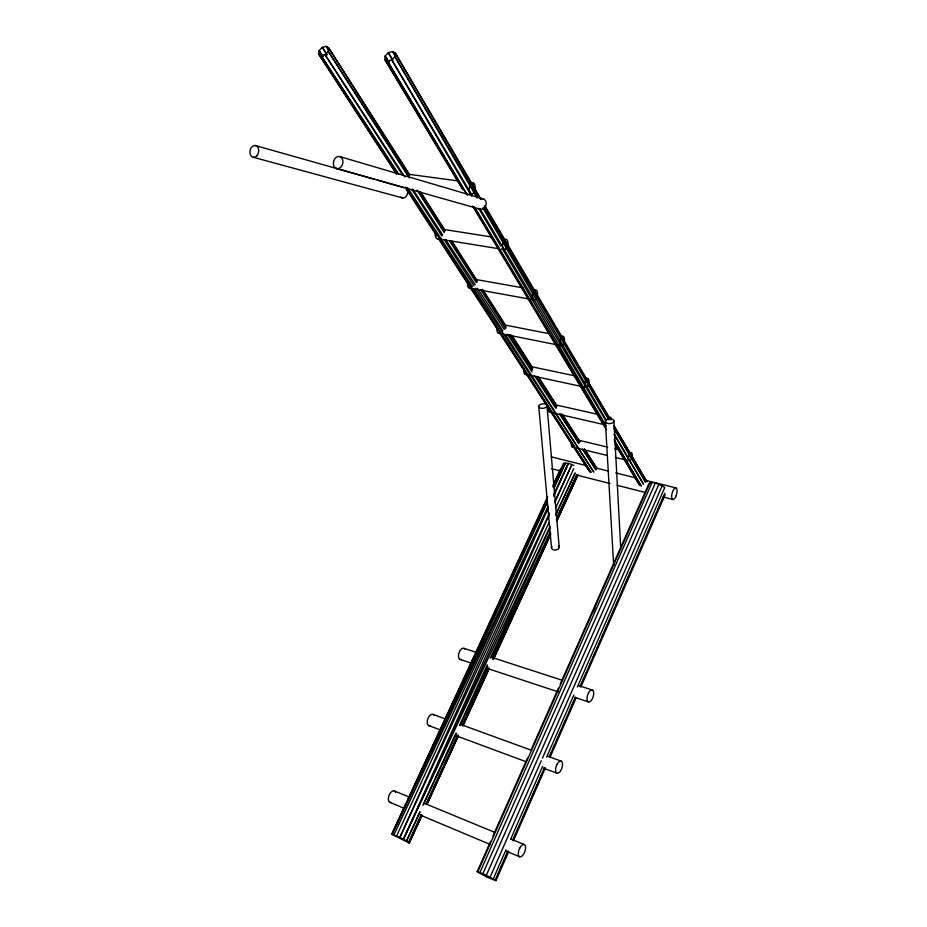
<?xml version="1.0" encoding="UTF-8"?>
<svg xmlns="http://www.w3.org/2000/svg" width="927" height="927" viewBox="0 0 927 927"><rect width="100%" height="100%" fill="white"/><g stroke="black" fill="none" stroke-linecap="round" stroke-linejoin="round"><path stroke-width="1.39" d="M508.738 851.473L495.933 880.65L490.082 877.185L541.252 760.824M542.422 758.17L662.202 485.76L655.366 482.979L652.075 482.48L648.958 483.651L560.186 684.184M493.268 878.877L506.026 849.769M510.661 839.19L542.55 766.432M546.606 757.174L573.859 695.007M577.336 687.069L664.786 487.532L662.202 485.76M495.215 880.036L507.996 850.893M512.654 840.291L544.612 767.44M549.259 756.838L575.4 697.231M580.047 686.64L664.879 493.234M497.544 875.32L498.703 872.666M499.873 870.024L501.611 866.061M502.77 863.419L507.984 851.519M513.79 838.298L515.528 834.323M516.687 831.681L519.004 826.397M523.071 817.139L524.809 813.176M525.968 810.522L531.183 798.622M532.353 795.98L534.091 792.017M535.25 789.375L538.726 781.438M539.885 778.796L542.202 773.5M550.325 754.995L551.484 752.353M553.222 748.379L554.392 745.737M555.551 743.095L557.289 739.12M558.448 736.478L561.924 728.552M563.083 725.899L565.412 720.615M569.468 711.357L574.682 699.456M580.487 686.235L586.861 671.693M589.769 665.076L591.507 661.113M592.666 658.471L594.983 653.176M596.721 649.213L597.88 646.571M599.051 643.929L600.789 639.954M601.947 637.312L610.07 618.796M611.229 616.154L614.705 608.228M615.864 605.574L618.182 600.29M619.92 596.328L621.09 593.674M622.249 591.032L623.987 587.069M625.146 584.427L630.36 572.527M631.53 569.873L633.268 565.91M634.427 563.268L637.903 555.331M639.062 552.689L641.38 547.405M643.129 543.431L644.288 540.789M645.447 538.147L647.185 534.172M648.344 531.53L653.57 519.63M654.729 516.988L656.467 513.025M657.625 510.371L661.102 502.446M662.26 499.804L663.999 495.829M513.384 840.87L545.366 767.927M550.012 757.313L576.188 697.637M580.835 687.034L665.157 494.74M490.603 841.357L477.162 871.739L479.919 872.504L652.075 482.48M479.919 872.504L482.851 873.744L655.366 482.979M490.082 877.185L486.316 875.343L658.935 484.161M492.944 836.073L527.44 758.147M530.951 750.221L558.425 688.147M477.822 871.751L649.978 482.735M593.187 611.878L594.949 607.903M405.783 804.149L391.739 834.335L409.027 842.828L422.028 815.169L409.479 842.77L403.43 839.259L549.387 514.543M554.728 502.666L571.878 464.531L573.906 465.539M548.251 508.008L399.827 837.487L403.43 839.259L550.001 526.559M553.593 496.154L567.834 464.52L553.709 494.624M409.027 842.828L421.669 815.215L409.027 842.828L420.974 816.444M426.953 803.245L431.136 794.01M434.126 787.417L438.309 778.182M444.288 764.984L446.675 759.711M458.506 734.984L426.814 804.648L458.205 736.362M462.689 725.783L489.004 667.95M493.187 658.749L550.603 532.562M556.582 519.421L576.907 474.728L556.733 518.042M419.815 812.006L406.571 840.916L420.001 812.04M422.828 805.424L455.945 733.141M459.56 725.262L487.266 664.81M490.267 658.24L549.885 528.123M555.91 514.983L575.18 472.932L555.516 514.786M408.587 842.087L421.252 814.439M426.084 803.906L457.451 735.435M462.272 724.902L488.216 668.286M492.434 659.074L550.348 532.677M556.385 519.502L576.895 474.74M448.772 756.038L427.092 803.373L457.892 736.409L449.977 753.408M463.222 724.485L488.517 669.259M493.326 658.738L519.224 602.202M520.429 599.572L529.456 579.85M530.661 577.22L549.931 535.146M556.559 520.673L577.637 474.659M463.025 725.853L488.9 669.375M493.709 658.865L550.87 534.068M556.884 520.928L577.938 474.96L556.826 520.939M403.43 839.259L548.958 522.561M555.609 508.1L573.72 468.68M463.315 724.578L488.656 669.398M493.477 658.888L550.186 535.389M391.739 834.335L547.672 496.745M553.164 484.914L560.418 469.166M549.526 513.002L399.827 837.487L392.144 834.254L547.22 498.587M552.666 486.791L563.57 463.187L568.378 463.361L571.878 464.531M547.37 502.214L393.94 834.879L548.17 506.397M564.96 464.079L554.045 487.741L565.493 462.909M396.594 836.003L548.471 506.524M553.917 494.717L568.378 463.361M554.972 501.171L571.345 465.702M408.228 798.889L440.592 729.317M444.867 720.128L470.51 664.995M476.617 651.866L480.893 642.678M482.11 640.047L486.385 630.858M489.444 624.3L491.889 619.051M500.429 600.661L504.103 592.793M507.15 586.223L509.595 580.974M423.662 804.161L456.617 733.292M460.279 725.412L487.753 666.351M492.028 657.162L550.012 532.48M392.144 834.254L547.243 502.005M473.06 187.88L475.18 187.741M495.933 880.65L486.756 877.023L477.162 871.739M408.992 174.322L457.324 180.811M470.116 182.538L472.955 182.92M443.002 229.317L491.634 236.976M437.37 238.76L498.738 248.703M501.588 249.166L504.45 249.63M475.041 279.351L523.048 287.868M532.932 289.63L535.76 290.128M469.491 288.17L534.288 299.954M504.67 324.983L549.305 333.708M560.464 335.898L563.257 336.443M498.32 333.117L560.986 345.62M530.035 366.374L573.825 375.632M585.122 378.019L587.938 378.622M525.111 374.323L585.76 387.382M555.945 404.925L597.961 414.415M549.723 412.156L604.265 424.67M578.529 440.186L607.73 447.15M614.682 448.807L618.854 449.804M628.587 452.133L631.368 452.793M572.411 447.023L607.127 455.435M615.458 457.451L629.34 460.823M551.298 456.884L584.891 465.238M596.096 468.031L608.691 471.159M615.69 472.897L635.285 477.776M645.076 480.209L675.876 487.869M551.356 468.622L559.734 470.742M576.501 475.006L610.036 483.512M617.023 485.284L644.96 492.388M663.129 496.988L672.909 499.479M253.442 157.3L402.654 197.972M255.18 145.469L374.705 179.293M377.486 180.093L403.963 187.578M336.003 168.378L480.8 209.363M471.576 183.314L473.929 183.986M340.302 156.733A6.246 4.716 -76.8 0 1 340.823 167.231A6.246 4.716 -76.8 0 1 333.361 163.72A6.246 4.716 -76.8 0 1 340.302 156.733L483.732 199.027M464.114 648.402L475.041 651.959M491.437 657.278L562.492 680.348M578.888 685.667L592.55 690.105M459.885 659.34L470.812 662.956M488.564 668.831L558.193 691.878M574.566 697.301L588.228 701.82M433.013 714.404L445.169 718.842M461.368 724.74L531.588 750.325M547.787 756.223L561.287 761.148M428.691 725.574L440.835 730.082M457.023 736.096L525.829 761.623M543.361 768.124L556.86 773.13M394.323 790.916L408.9 796.942M424.809 803.5L495.064 832.492M510.962 839.051L524.218 844.52M389.896 802.342L403.141 807.892M420.36 815.123L490.534 844.578M506.432 851.253L519.676 856.803M482.851 873.744L486.316 875.343M398.784 174.241L321.078 55.597L318.564 53.893L319.085 50.603L322.364 47.381L326.234 46.35L328.772 48.042L409.618 174.797M407.498 187.567L472.515 286.837M474.103 289.259L593.825 472.075L505.285 334.508M404.775 176.883L324.971 54.577L321.078 55.597L397.44 173.465M412.677 188.992L442.7 235.006M445.864 239.85L475.099 284.647M477.475 288.285L504.346 329.456M507.498 334.299L531.994 371.831M534.369 375.47L555.702 408.158M559.653 414.218L578.622 443.28M582.573 449.328L596.003 469.919L582.84 449.201M396.756 173.975L318.564 53.893L396.408 173.847M405.447 187.324L437.034 235.84M438.622 238.262L469.421 285.574M470.997 287.996L591.055 472.376L406.883 188.042M405.064 187.184L436.513 235.643M438.877 239.282L497.857 330.163M500.209 333.801L589.85 471.936L573.442 446.339M408.934 176.628L328.262 51.344L328.772 48.042L409.479 175.041M418.344 191.217L444.184 231.368M450.452 241.09L477.081 282.445M481.785 289.745L506.061 327.451M510.765 334.751L532.701 368.819M538.181 377.324L556.976 406.524M561.681 413.824L579.688 441.797M584.392 449.097L596.918 468.552L584.52 449.039M402.585 175.064L324.971 54.577L328.262 51.344L409.224 177.88M411.994 189.676L441.785 235.921M444.137 239.572L473.929 285.817M475.493 288.251L502.932 330.858M327.057 54.681L322.364 47.381L327.022 54.716M475.609 294.126L477.961 297.787M485.783 309.954L488.135 313.616M501.437 334.311L503.002 336.744M506.13 341.623L508.483 345.273M510.823 348.923L513.176 352.573M516.304 357.451L524.126 369.618M527.266 374.496L549.178 408.587M551.519 412.237L571.866 443.906M518.61 347.428L520.939 351.09M538.077 377.903L540.418 381.565M552.874 401.067L555.215 404.717M572.341 431.542L574.682 435.192M588.703 457.138L587.139 454.693L589.514 458.332M417.011 190.047L444.265 232.631M449.711 241.147L476.177 282.515M480.858 289.815L505.76 328.749M509.653 334.832L532.237 370.116M536.13 376.2L556.374 407.834M560.256 413.917L578.946 443.118M420.499 191.866L445.366 230.869M451.588 240.626L477.243 280.846M482.677 289.375L506.003 325.945M512.225 335.69L532.434 367.382M538.657 377.127L556.536 405.169M562.747 414.914L579.85 441.727M421.113 193.349L444.392 229.989M452.156 242.19L470.001 270.278M471.553 272.723L476.211 280.047M483.199 291.043L503.373 322.793M514.242 339.885L522.77 353.314M524.323 355.759L527.428 360.638M528.981 363.083L532.086 367.973M538.297 377.741L541.403 382.619M543.732 386.281L546.049 389.943M548.378 393.616L550.708 397.277M553.037 400.939L556.142 405.817M563.129 416.814L565.458 420.476M567.788 424.137L570.117 427.799M572.434 431.461L574.763 435.122M462.353 188.227L384.809 59.502L385.168 55.921L388.309 52.735L392.642 51.541L395.308 53.129L480.904 198.934M473.535 206.802L475.018 209.27M476.513 211.75L478.749 215.458M480.244 217.938L486.212 227.845M488.448 231.553L489.931 234.033M492.167 237.741L494.404 241.46M499.63 250.116L501.113 252.596M503.349 256.315L505.597 260.024M507.081 262.503L509.317 266.211M510.812 268.691L516.779 278.587M518.263 281.066L520.499 284.786M522.735 288.494L524.972 292.202M530.198 300.869L531.692 303.349M392.77 60.174L388.309 52.735L392.724 60.209M462.874 189.931L384.809 59.502L387.463 61.089L467.567 195.238M472.538 206.072L606.362 429.664M615.285 444.578L639.815 485.563L615.401 444.473M474.983 207.66L605.516 426.269M614.427 441.171L641.125 485.887M472.249 195.539L391.808 59.907L387.463 61.089L466.652 194.288M480.371 209.224L605.829 420.765M613.941 434.462L643.465 484.23M474.045 206.733L554.717 342.411M556.2 344.902L606.525 429.537M496.281 226.895L497.753 229.386M499.954 233.117L501.426 235.609M517.602 262.967L519.074 265.458M521.275 269.189L522.747 271.669M524.218 274.16L525.679 276.652M527.892 280.383L529.363 282.862M530.835 285.354L533.037 289.085M538.911 299.039L544.056 307.741M545.528 310.232L547 312.712M549.201 316.443L550.673 318.934M552.144 321.426L554.346 325.157M555.818 327.637L561.704 337.59M563.906 341.321L571.994 354.995M573.465 357.486L610.221 419.676M613.894 425.887L646.965 481.855L614.056 425.76M477.984 197.671L394.948 56.709L395.308 53.129L480.661 199.444M483.859 207.648L608.772 419.722M613.917 428.459L645.516 482.098L614.172 428.309M485.296 206.42L610.406 419.537M471.519 196.06L391.808 59.907L394.948 56.709L477.081 197.949M478.83 208.552L500.765 246.026M502.237 248.517L606.073 425.899M614.114 439.641L641.171 485.852M484.311 205.701L609.074 419.549M482.897 207.949L606.467 420.452M614.462 434.195L643.535 484.195M538.738 406.374L551.53 547.834M547 405.725A4.148 2.26 -5.7 0 1 540.87 408.181A4.148 2.26 -5.7 0 1 540.731 404.265A4.148 2.26 -5.7 0 1 547 405.725L559.213 547.324M605.377 421.576L613.616 564.311M613.929 420.916L620.708 547.927M395.562 792.261A6.13 3.291 -68.5 0 0 389.699 794.033L389.016 795.47A6.13 3.291 -68.5 0 0 390.777 802.434M433.697 714.96A5.991 3.221 -70.5 0 0 428.587 717.208L427.926 718.61A5.991 3.221 -70.5 0 0 427.521 724.138A5.991 3.221 -70.5 0 0 430.452 725.517M464.763 649.004A5.886 3.152 -72.3 0 0 459.85 650.928L459.213 652.295A5.886 3.152 -72.3 0 0 458.772 657.822A5.886 3.152 -72.3 0 0 461.565 659.387M481.461 198.772A5.423 4.392 -73.8 0 1 485.957 205.226A5.423 4.392 -73.8 0 1 478.738 208.401M406.258 188.598A5.226 4.09 -76 0 1 406.617 195.794A5.226 4.09 -76 0 1 400.731 197.057M613.778 565.099A3.975 2.514 -2.6 0 1 614.114 564.462M558.657 546.165A3.847 2.399 -4.7 0 1 557.915 549.259A3.847 2.399 -4.7 0 1 552.979 549.584A3.847 2.399 -4.7 0 1 552.005 546.594M470.731 184.23A5.585 2.908 -81.7 0 1 474.427 184.033A5.585 2.908 -81.7 0 1 474.601 190.777M474.172 191.796A5.585 2.908 -81.7 0 1 469.954 192.851A5.585 2.908 -81.7 0 1 470.209 185.076M503.882 240.568A5.261 2.642 -80.2 0 1 507.278 240.186A5.261 2.642 -80.2 0 1 507.382 246.478M506.976 247.451A5.261 2.642 -80.2 0 1 503.083 248.656A5.261 2.642 -80.2 0 1 503.396 241.391M437.903 238.702A5.11 2.758 -80.9 0 1 435.273 233.523M533.848 291.495A4.983 2.41 -78.9 0 1 536.988 290.962A4.983 2.41 -78.9 0 1 537.023 296.849M536.629 297.787A4.983 2.41 -78.9 0 1 533.037 299.12A4.983 2.41 -78.9 0 1 533.396 292.295M470.464 287.845A4.844 2.526 -79.5 0 1 467.59 283.349M561.067 337.752A4.739 2.202 -77.9 0 1 563.975 337.104A4.739 2.202 -77.9 0 1 563.952 342.631M563.593 343.523A4.739 2.202 -77.9 0 1 560.256 344.96A4.739 2.202 -77.9 0 1 560.638 338.529M499.201 333.083A4.612 2.317 -78.3 0 1 497.196 327.868M585.899 379.954A4.519 2.016 -77 0 1 588.61 379.201A4.519 2.016 -77 0 1 588.541 384.415M588.193 385.284A4.519 2.016 -77 0 1 585.088 386.779A4.519 2.016 -77 0 1 585.505 380.707M526.362 373.998A4.403 2.121 -77.3 0 1 524.265 373.477A4.403 2.121 -77.3 0 1 524.126 369.409M608.657 418.622A4.322 1.866 -76.2 0 1 611.588 419.641M550.893 411.797A4.206 1.958 -76.5 0 1 548.935 411.403A4.206 1.958 -76.5 0 1 548.842 407.556M629.572 454.172A4.137 1.715 -75.6 0 1 631.936 453.268A4.137 1.715 -75.6 0 1 631.797 457.938M631.484 458.738A4.137 1.715 -75.6 0 1 628.761 460.337A4.137 1.715 -75.6 0 1 629.213 454.867M573.871 446.246A4.044 1.808 -75.8 0 1 571.901 446.698A4.044 1.808 -75.8 0 1 571.461 443.442M676.189 495.609L675.609 496.953A5.991 2.306 -75.1 0 1 672.145 498.865A5.991 2.306 -75.1 0 1 672.573 491.739L673.164 490.383A5.991 2.306 -75.1 0 1 676.629 488.483A5.991 2.306 -75.1 0 1 676.189 495.609M519.78 848.066L519.097 849.619A6.547 3.024 -69.6 0 0 519.305 856.618A6.547 3.024 -69.6 0 0 524.103 853.246L524.786 851.693A6.547 3.024 -69.6 0 0 524.566 844.706A6.547 3.024 -69.6 0 0 519.78 848.066M588.494 692.944L587.845 694.416A6.28 2.885 -72.8 0 0 587.903 701.565A6.28 2.885 -72.8 0 0 592.272 698.946L592.909 697.486A6.28 2.885 -72.8 0 0 592.851 690.348A6.28 2.885 -72.8 0 0 588.494 692.944M557.057 764.312L556.385 765.818A6.396 2.955 -71.3 0 0 556.513 772.909A6.396 2.955 -71.3 0 0 561.078 769.943L561.739 768.437A6.396 2.955 -71.3 0 0 561.611 761.368A6.396 2.955 -71.3 0 0 557.057 764.312M323.013 56.674L319.085 50.603L322.99 56.686M328.575 50.012L326.234 46.35L328.552 50.023M594.149 465.667L592.596 463.233L594.172 465.655M388.911 62.109L385.168 55.921L388.877 62.121M395.574 56.512L392.642 51.541L395.574 56.524M256.779 155.852A5.991 4.345 -78.5 0 0 256.281 145.771A5.991 4.345 -78.5 0 0 249.908 152.515A5.991 4.345 -78.5 0 0 256.779 155.852M606.803 423.164A4.287 2.375 -3.9 0 0 613.848 421.542A4.287 2.375 -3.9 0 0 608.321 419.062A4.287 2.375 -3.9 0 0 606.803 423.164"/></g></svg>
